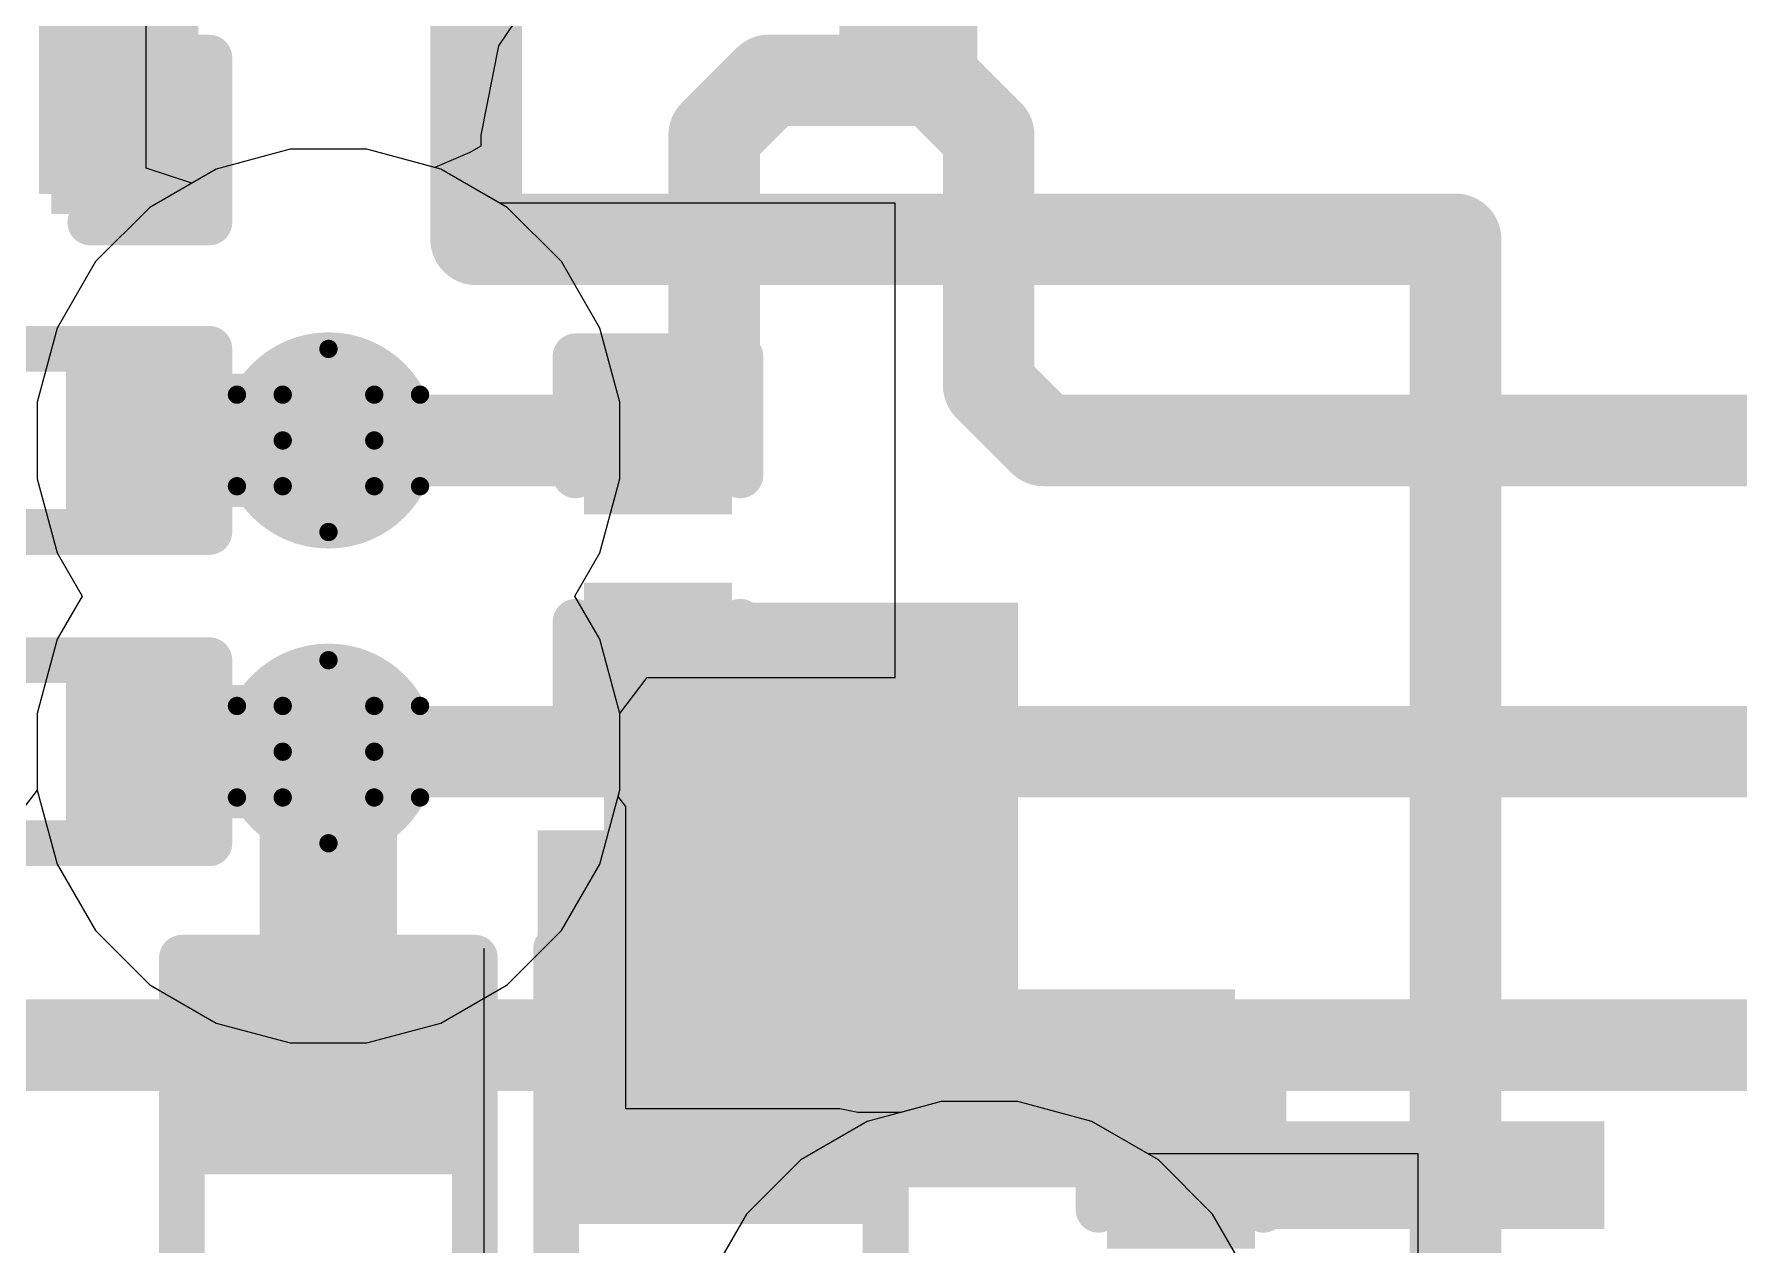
# Model space of a CAD drawing. Header units: inches. Extents: x -3 to 5437, y -3 to 5435.
# Drawn here: x 33.648 to 38.378, y 99.471 to 102.83 of the extents above; entities that cross this region are included whole.
import ezdxf

# ---------------------------------------------------------------- set-up
doc = ezdxf.new("R2010")
doc.units = ezdxf.units.IN
for name, color, linetype in [('Bottom Layer', 5, 'Continuous'), ('Drill Drawing', 1, 'Continuous'), ('GND', 16, 'Continuous'), ('PWR', 76, 'Continuous'), ('Top Layer', 1, 'Continuous'), ('Top Overlay', 2, 'Continuous'), ('Top Paste', 8, 'Continuous'), ('Top Solder', 216, 'Continuous'), ('Via Holes', 16, 'Continuous')]:
    doc.layers.add(name, color=color, linetype=linetype)

# ---------------------------------------------------------------- blocks, each defined once
blk = doc.blocks.new('CAP_0201_62')
at = {"layer": 'Top Layer'}
for points in [[(-0.4499991, 0.1499997), (-0.1499997, 0.1499997), (-0.1499997, -0.1499997), (-0.4499991, -0.1499997)], [(0.1499997, 0.1499997), (0.4499991, 0.1499997), (0.4499991, -0.1499997), (0.1499997, -0.1499997)]]:
    blk.add_hatch(color=1, dxfattribs=at).paths.add_polyline_path(points)
at = {"layer": 'Top Paste'}
for points in [[(-0.4499991, 0.1499997), (-0.1499997, 0.1499997), (-0.1499997, -0.1499997), (-0.4499991, -0.1499997)], [(0.1499997, 0.1499997), (0.4499991, 0.1499997), (0.4499991, -0.1499997), (0.1499997, -0.1499997)]]:
    blk.add_hatch(color=8, dxfattribs=at).paths.add_polyline_path(points)
at = {"layer": 'Top Solder'}
for points in [[(-0.50500026, 0.20500086), (-0.09499853999999999, 0.20500086), (-0.09499853999999999, -0.20500086), (-0.50500026, -0.20500086)], [(0.09499853999999999, 0.20500086), (0.50500026, 0.20500086), (0.50500026, -0.20500086), (0.09499853999999999, -0.20500086)]]:
    blk.add_hatch(color=216, dxfattribs=at).paths.add_polyline_path(points)
at = {"layer": 'Top Overlay'}
for points in [[(-0.5334, 0.2286, 0.127, 0.127, 0), (-0.5334, -0.2286, 0.127, 0.127, 0)], [(-0.5334, 0.2286, 0.127, 0.127, 0), (-0.2032, 0.2286, 0.127, 0.127, 0)], [(0.2032, 0.2286, 0.127, 0.127, 0), (0.5334, 0.2286, 0.127, 0.127, 0)], [(0.5334, 0.2286, 0.127, 0.127, 0), (0.5334, -0.2286, 0.127, 0.127, 0)], [(-0.5334, -0.2286, 0.127, 0.127, 0), (-0.2032, -0.2286, 0.127, 0.127, 0)], [(0.2032, -0.2286, 0.127, 0.127, 0), (0.5334, -0.2286, 0.127, 0.127, 0)]]:
    blk.add_lwpolyline(points, format="xyseb", dxfattribs=at)
for points in [[(-0.5651499999999999, 0.2286, 0.0635, 0.0635, 1), (-0.5016499999999999, 0.2286, 0.0635, 0.0635, 1)], [(-0.5651499999999999, 0.2286, 0.0635, 0.0635, 1), (-0.5016499999999999, 0.2286, 0.0635, 0.0635, 1)], [(-0.23495, 0.2286, 0.0635, 0.0635, 1), (-0.17145, 0.2286, 0.0635, 0.0635, 1)], [(0.17145, 0.2286, 0.0635, 0.0635, 1), (0.23495, 0.2286, 0.0635, 0.0635, 1)], [(0.5016499999999999, 0.2286, 0.0635, 0.0635, 1), (0.5651499999999999, 0.2286, 0.0635, 0.0635, 1)], [(0.5016499999999999, 0.2286, 0.0635, 0.0635, 1), (0.5651499999999999, 0.2286, 0.0635, 0.0635, 1)], [(-0.5651499999999999, -0.2286, 0.0635, 0.0635, 1), (-0.5016499999999999, -0.2286, 0.0635, 0.0635, 1)], [(-0.5651499999999999, -0.2286, 0.0635, 0.0635, 1), (-0.5016499999999999, -0.2286, 0.0635, 0.0635, 1)], [(-0.23495, -0.2286, 0.0635, 0.0635, 1), (-0.17145, -0.2286, 0.0635, 0.0635, 1)], [(0.17145, -0.2286, 0.0635, 0.0635, 1), (0.23495, -0.2286, 0.0635, 0.0635, 1)], [(0.5016499999999999, -0.2286, 0.0635, 0.0635, 1), (0.5651499999999999, -0.2286, 0.0635, 0.0635, 1)], [(0.5016499999999999, -0.2286, 0.0635, 0.0635, 1), (0.5651499999999999, -0.2286, 0.0635, 0.0635, 1)]]:
    blk.add_lwpolyline(points, format="xyseb", close=True, dxfattribs=at)
blk = doc.blocks.new('R___0201_77')
at = {"layer": 'Top Layer'}
for points in [[(-0.40999791, 0.18499963), (-0.13999845, 0.18499963), (-0.13999845, -0.18499963), (-0.40999791, -0.18499963)], [(0.14000099, 0.18499963), (0.41000045, 0.18499963), (0.41000045, -0.18499963), (0.14000099, -0.18499963)]]:
    blk.add_hatch(color=1, dxfattribs=at).paths.add_polyline_path(points)
at = {"layer": 'Top Paste'}
for points in [[(-0.40999791, 0.18499963), (-0.13999845, 0.18499963), (-0.13999845, -0.18499963), (-0.40999791, -0.18499963)], [(0.14000099, 0.18499963), (0.41000045, 0.18499963), (0.41000045, -0.18499963), (0.14000099, -0.18499963)]]:
    blk.add_hatch(color=8, dxfattribs=at).paths.add_polyline_path(points)
at = {"layer": 'Top Solder'}
for points in [[(-0.46499907, 0.24000079), (-0.08499729, 0.24000079), (-0.08499729, -0.24000079), (-0.46499907, -0.24000079)], [(0.08499983, 0.24000079), (0.46500161, 0.24000079), (0.46500161, -0.24000079), (0.08499983, -0.24000079)]]:
    blk.add_hatch(color=216, dxfattribs=at).paths.add_polyline_path(points)
at = {"layer": 'Top Overlay'}
for points in [[(-0.4826, 0.254, 0.127, 0.127, 0), (0.4826, 0.254, 0.127, 0.127, 0)], [(-0.4826, -0.254, 0.127, 0.127, 0), (-0.4826, 0.254, 0.127, 0.127, 0)], [(0.4826, -0.254, 0.127, 0.127, 0), (0.4826, 0.254, 0.127, 0.127, 0)], [(-0.4826, -0.254, 0.127, 0.127, 0), (0.4826, -0.254, 0.127, 0.127, 0)]]:
    blk.add_lwpolyline(points, format="xyseb", dxfattribs=at)
for points in [[(-0.51435, 0.254, 0.0635, 0.0635, 1), (-0.4508499999999999, 0.254, 0.0635, 0.0635, 1)], [(-0.51435, 0.254, 0.0635, 0.0635, 1), (-0.4508499999999999, 0.254, 0.0635, 0.0635, 1)], [(0.4508499999999999, 0.254, 0.0635, 0.0635, 1), (0.51435, 0.254, 0.0635, 0.0635, 1)], [(0.4508499999999999, 0.254, 0.0635, 0.0635, 1), (0.51435, 0.254, 0.0635, 0.0635, 1)], [(-0.51435, -0.254, 0.0635, 0.0635, 1), (-0.4508499999999999, -0.254, 0.0635, 0.0635, 1)], [(-0.51435, -0.254, 0.0635, 0.0635, 1), (-0.4508499999999999, -0.254, 0.0635, 0.0635, 1)], [(0.4508499999999999, -0.254, 0.0635, 0.0635, 1), (0.51435, -0.254, 0.0635, 0.0635, 1)], [(0.4508499999999999, -0.254, 0.0635, 0.0635, 1), (0.51435, -0.254, 0.0635, 0.0635, 1)]]:
    blk.add_lwpolyline(points, format="xyseb", close=True, dxfattribs=at)
blk = doc.blocks.new('R___0201_79')
at = {"layer": 'Top Layer'}
for points in [[(-0.40999791, 0.18499963), (-0.13999845, 0.18499963), (-0.13999845, -0.18499963), (-0.40999791, -0.18499963)], [(0.14000099, 0.18499963), (0.41000045, 0.18499963), (0.41000045, -0.18499963), (0.14000099, -0.18499963)]]:
    blk.add_hatch(color=1, dxfattribs=at).paths.add_polyline_path(points)
at = {"layer": 'Top Paste'}
for points in [[(-0.40999791, 0.18499963), (-0.13999845, 0.18499963), (-0.13999845, -0.18499963), (-0.40999791, -0.18499963)], [(0.14000099, 0.18499963), (0.41000045, 0.18499963), (0.41000045, -0.18499963), (0.14000099, -0.18499963)]]:
    blk.add_hatch(color=8, dxfattribs=at).paths.add_polyline_path(points)
at = {"layer": 'Top Solder'}
for points in [[(-0.46499907, 0.24000079), (-0.08499729, 0.24000079), (-0.08499729, -0.24000079), (-0.46499907, -0.24000079)], [(0.08499983, 0.24000079), (0.46500161, 0.24000079), (0.46500161, -0.24000079), (0.08499983, -0.24000079)]]:
    blk.add_hatch(color=216, dxfattribs=at).paths.add_polyline_path(points)
at = {"layer": 'Top Overlay'}
for points in [[(-0.4826, -0.254, 0.127, 0.127, 0), (-0.4826, 0.254, 0.127, 0.127, 0)], [(-0.4826, 0.254, 0.127, 0.127, 0), (0.4826, 0.254, 0.127, 0.127, 0)], [(0.4826, -0.254, 0.127, 0.127, 0), (0.4826, 0.254, 0.127, 0.127, 0)], [(-0.4826, -0.254, 0.127, 0.127, 0), (0.4826, -0.254, 0.127, 0.127, 0)]]:
    blk.add_lwpolyline(points, format="xyseb", dxfattribs=at)
for points in [[(-0.51435, 0.254, 0.0635, 0.0635, 1), (-0.4508499999999999, 0.254, 0.0635, 0.0635, 1)], [(-0.51435, 0.254, 0.0635, 0.0635, 1), (-0.4508499999999999, 0.254, 0.0635, 0.0635, 1)], [(0.4508499999999999, 0.254, 0.0635, 0.0635, 1), (0.51435, 0.254, 0.0635, 0.0635, 1)], [(0.4508499999999999, 0.254, 0.0635, 0.0635, 1), (0.51435, 0.254, 0.0635, 0.0635, 1)], [(-0.51435, -0.254, 0.0635, 0.0635, 1), (-0.4508499999999999, -0.254, 0.0635, 0.0635, 1)], [(-0.51435, -0.254, 0.0635, 0.0635, 1), (-0.4508499999999999, -0.254, 0.0635, 0.0635, 1)], [(0.4508499999999999, -0.254, 0.0635, 0.0635, 1), (0.51435, -0.254, 0.0635, 0.0635, 1)], [(0.4508499999999999, -0.254, 0.0635, 0.0635, 1), (0.51435, -0.254, 0.0635, 0.0635, 1)]]:
    blk.add_lwpolyline(points, format="xyseb", close=True, dxfattribs=at)
blk = doc.blocks.new('DFN1006_2L__89')
at = {"layer": 'Top Layer'}
for points in [[(-0.69999987, 0.33000061), (-0.15000097, 0.33000061), (-0.15000097, -0.33000061), (-0.69999987, -0.33000061)], [(0.15000097, 0.33000061), (0.69999987, 0.33000061), (0.69999987, -0.33000061), (0.15000097, -0.33000061)]]:
    blk.add_hatch(color=1, dxfattribs=at).paths.add_polyline_path(points)
at = {"layer": 'Top Overlay'}
blk.add_hatch(color=2, dxfattribs=at).paths.add_polyline_path([(-1.1410188, -0.5080507999999999), (-0.8108188, -0.5080507999999999), (-0.8108188, 0.5079491999999999), (-1.1410188, 0.5079491999999999)])
at = {"layer": 'Top Paste'}
for points in [[(-0.69999987, 0.33000061), (-0.15000097, 0.33000061), (-0.15000097, -0.33000061), (-0.69999987, -0.33000061)], [(0.15000097, 0.33000061), (0.69999987, 0.33000061), (0.69999987, -0.33000061), (0.15000097, -0.33000061)]]:
    blk.add_hatch(color=8, dxfattribs=at).paths.add_polyline_path(points)
at = {"layer": 'Top Solder'}
for points in [[(-0.8015998699999999, 0.43160061), (-0.04840096999999999, 0.43160061), (-0.04840096999999999, -0.43160061), (-0.8015998699999999, -0.43160061)], [(0.04840096999999999, 0.43160061), (0.8015998699999999, 0.43160061), (0.8015998699999999, -0.43160061), (0.04840096999999999, -0.43160061)]]:
    blk.add_hatch(color=216, dxfattribs=at).paths.add_polyline_path(points)
at = {"layer": 'Top Overlay'}
for points in [[(-0.8128, -0.4571999999999999, 0.127, 0.127, 0), (-0.8128, 0.4571999999999999, 0.127, 0.127, 0)], [(0.8128, 0.4571999999999999, 0.127, 0.127, 0), (-0.8128, 0.4571999999999999, 0.127, 0.127, 0)], [(0.8128, -0.4571999999999999, 0.127, 0.127, 0), (0.8128, 0.4571999999999999, 0.127, 0.127, 0)], [(0.8128, -0.4571999999999999, 0.127, 0.127, 0), (-0.8128, -0.4571999999999999, 0.127, 0.127, 0)]]:
    blk.add_lwpolyline(points, format="xyseb", dxfattribs=at)
for points in [[(-0.84455, 0.4571999999999999, 0.0635, 0.0635, 1), (-0.7810499999999999, 0.4571999999999999, 0.0635, 0.0635, 1)], [(-0.84455, 0.4571999999999999, 0.0635, 0.0635, 1), (-0.7810499999999999, 0.4571999999999999, 0.0635, 0.0635, 1)], [(0.7810499999999999, 0.4571999999999999, 0.0635, 0.0635, 1), (0.84455, 0.4571999999999999, 0.0635, 0.0635, 1)], [(0.7810499999999999, 0.4571999999999999, 0.0635, 0.0635, 1), (0.84455, 0.4571999999999999, 0.0635, 0.0635, 1)], [(-0.84455, -0.4571999999999999, 0.0635, 0.0635, 1), (-0.7810499999999999, -0.4571999999999999, 0.0635, 0.0635, 1)], [(-0.84455, -0.4571999999999999, 0.0635, 0.0635, 1), (-0.7810499999999999, -0.4571999999999999, 0.0635, 0.0635, 1)], [(0.7810499999999999, -0.4571999999999999, 0.0635, 0.0635, 1), (0.84455, -0.4571999999999999, 0.0635, 0.0635, 1)], [(0.7810499999999999, -0.4571999999999999, 0.0635, 0.0635, 1), (0.84455, -0.4571999999999999, 0.0635, 0.0635, 1)]]:
    blk.add_lwpolyline(points, format="xyseb", close=True, dxfattribs=at)
blk = doc.blocks.new('R___0402_168')
at = {"layer": 'Top Layer'}
for points in [[(-0.6985, -0.3175), (-0.6985, 0.3175), (-0.2412999999999999, 0.3175), (-0.2413, -0.3175)], [(0.2412999999999999, -0.3175), (0.2413, 0.3175), (0.6985, 0.3175), (0.6985, -0.3175)]]:
    blk.add_hatch(color=1, dxfattribs=at).paths.add_polyline_path(points)
at = {"layer": 'Top Paste'}
for points in [[(-0.6985, -0.3175), (-0.6985, 0.3175), (-0.2412999999999999, 0.3175), (-0.2413, -0.3175)], [(0.2412999999999999, -0.3175), (0.2413, 0.3175), (0.6985, 0.3175), (0.6985, -0.3175)]]:
    blk.add_hatch(color=8, dxfattribs=at).paths.add_polyline_path(points)
at = {"layer": 'Top Solder'}
for points in [[(-0.75350116, -0.37250116), (-0.75350116, 0.37250116), (-0.1862988399999999, 0.37250116), (-0.18629884, -0.37250116)], [(0.1862988399999999, -0.37250116), (0.18629884, 0.37250116), (0.75350116, 0.37250116), (0.75350116, -0.37250116)]]:
    blk.add_hatch(color=216, dxfattribs=at).paths.add_polyline_path(points)
at = {"layer": 'Top Overlay'}
for points in [[(-0.7874, 0.4064, 0.127, 0.127, 0), (-0.7874, -0.4064, 0.127, 0.127, 0)], [(-0.7874, 0.4064, 0.127, 0.127, 0), (0.7874, 0.4064, 0.127, 0.127, 0)], [(0.7874, 0.4064, 0.127, 0.127, 0), (0.7874, -0.4064, 0.127, 0.127, 0)], [(-0.7874, -0.4064, 0.127, 0.127, 0), (0.7874, -0.4064, 0.127, 0.127, 0)], [(-0.8128, -0.4318, 0.0032258, 0.0032258, 0), (0.8128, -0.4318, 0.0032258, 0.0032258, 0)]]:
    blk.add_lwpolyline(points, format="xyseb", dxfattribs=at)
for points in [[(-0.8191499999999999, 0.4064, 0.0635, 0.0635, 1), (-0.7556499999999999, 0.4064, 0.0635, 0.0635, 1)], [(-0.8191499999999999, 0.4064, 0.0635, 0.0635, 1), (-0.7556499999999999, 0.4064, 0.0635, 0.0635, 1)], [(0.7556499999999999, 0.4064, 0.0635, 0.0635, 1), (0.8191499999999999, 0.4064, 0.0635, 0.0635, 1)], [(0.7556499999999999, 0.4064, 0.0635, 0.0635, 1), (0.8191499999999999, 0.4064, 0.0635, 0.0635, 1)], [(-0.8191499999999999, -0.4064, 0.0635, 0.0635, 1), (-0.7556499999999999, -0.4064, 0.0635, 0.0635, 1)], [(-0.8191499999999999, -0.4064, 0.0635, 0.0635, 1), (-0.7556499999999999, -0.4064, 0.0635, 0.0635, 1)], [(0.7556499999999999, -0.4064, 0.0635, 0.0635, 1), (0.8191499999999999, -0.4064, 0.0635, 0.0635, 1)], [(0.7556499999999999, -0.4064, 0.0635, 0.0635, 1), (0.8191499999999999, -0.4064, 0.0635, 0.0635, 1)], [(-0.81360518, -0.4318, 0.0016129, 0.0016129, 1), (-0.8119948199999999, -0.4318, 0.0016129, 0.0016129, 1)], [(0.8119948199999999, -0.4318, 0.0016129, 0.0016129, 1), (0.81360518, -0.4318, 0.0016129, 0.0016129, 1)]]:
    blk.add_lwpolyline(points, format="xyseb", close=True, dxfattribs=at)
blk = doc.blocks.new('CAP_0201_210')
at = {"layer": 'Top Layer'}
for points in [[(-0.4499991, 0.1499997), (-0.1499997, 0.1499997), (-0.1499997, -0.1499997), (-0.4499991, -0.1499997)], [(0.1499997, 0.1499997), (0.4499991, 0.1499997), (0.4499991, -0.1499997), (0.1499997, -0.1499997)]]:
    blk.add_hatch(color=1, dxfattribs=at).paths.add_polyline_path(points)
at = {"layer": 'Top Paste'}
for points in [[(-0.4499991, 0.1499997), (-0.1499997, 0.1499997), (-0.1499997, -0.1499997), (-0.4499991, -0.1499997)], [(0.1499997, 0.1499997), (0.4499991, 0.1499997), (0.4499991, -0.1499997), (0.1499997, -0.1499997)]]:
    blk.add_hatch(color=8, dxfattribs=at).paths.add_polyline_path(points)
at = {"layer": 'Top Solder'}
for points in [[(-0.50500026, 0.20500086), (-0.09499853999999999, 0.20500086), (-0.09499853999999999, -0.20500086), (-0.50500026, -0.20500086)], [(0.09499853999999999, 0.20500086), (0.50500026, 0.20500086), (0.50500026, -0.20500086), (0.09499853999999999, -0.20500086)]]:
    blk.add_hatch(color=216, dxfattribs=at).paths.add_polyline_path(points)
at = {"layer": 'Top Overlay'}
for points in [[(-0.5334, -0.2286, 0.127, 0.127, 0), (-0.5334, 0.2286, 0.127, 0.127, 0)], [(-0.5334, 0.2286, 0.127, 0.127, 0), (-0.2032, 0.2286, 0.127, 0.127, 0)], [(0.2032, 0.2286, 0.127, 0.127, 0), (0.5334, 0.2286, 0.127, 0.127, 0)], [(0.5334, -0.2286, 0.127, 0.127, 0), (0.5334, 0.2286, 0.127, 0.127, 0)], [(-0.5334, -0.2286, 0.127, 0.127, 0), (-0.2032, -0.2286, 0.127, 0.127, 0)], [(0.2032, -0.2286, 0.127, 0.127, 0), (0.5334, -0.2286, 0.127, 0.127, 0)]]:
    blk.add_lwpolyline(points, format="xyseb", dxfattribs=at)
for points in [[(-0.5651499999999999, 0.2286, 0.0635, 0.0635, 1), (-0.5016499999999999, 0.2286, 0.0635, 0.0635, 1)], [(-0.5651499999999999, 0.2286, 0.0635, 0.0635, 1), (-0.5016499999999999, 0.2286, 0.0635, 0.0635, 1)], [(-0.23495, 0.2286, 0.0635, 0.0635, 1), (-0.17145, 0.2286, 0.0635, 0.0635, 1)], [(0.17145, 0.2286, 0.0635, 0.0635, 1), (0.23495, 0.2286, 0.0635, 0.0635, 1)], [(0.5016499999999999, 0.2286, 0.0635, 0.0635, 1), (0.5651499999999999, 0.2286, 0.0635, 0.0635, 1)], [(0.5016499999999999, 0.2286, 0.0635, 0.0635, 1), (0.5651499999999999, 0.2286, 0.0635, 0.0635, 1)], [(-0.5651499999999999, -0.2286, 0.0635, 0.0635, 1), (-0.5016499999999999, -0.2286, 0.0635, 0.0635, 1)], [(-0.5651499999999999, -0.2286, 0.0635, 0.0635, 1), (-0.5016499999999999, -0.2286, 0.0635, 0.0635, 1)], [(-0.23495, -0.2286, 0.0635, 0.0635, 1), (-0.17145, -0.2286, 0.0635, 0.0635, 1)], [(0.17145, -0.2286, 0.0635, 0.0635, 1), (0.23495, -0.2286, 0.0635, 0.0635, 1)], [(0.5016499999999999, -0.2286, 0.0635, 0.0635, 1), (0.5651499999999999, -0.2286, 0.0635, 0.0635, 1)], [(0.5016499999999999, -0.2286, 0.0635, 0.0635, 1), (0.5651499999999999, -0.2286, 0.0635, 0.0635, 1)]]:
    blk.add_lwpolyline(points, format="xyseb", close=True, dxfattribs=at)
blk = doc.blocks.new('CAP_0201_211')
at = {"layer": 'Top Layer'}
for points in [[(-0.4499991, 0.1499997), (-0.1499997, 0.1499997), (-0.1499997, -0.1499997), (-0.4499991, -0.1499997)], [(0.1499997, 0.1499997), (0.4499991, 0.1499997), (0.4499991, -0.1499997), (0.1499997, -0.1499997)]]:
    blk.add_hatch(color=1, dxfattribs=at).paths.add_polyline_path(points)
at = {"layer": 'Top Paste'}
for points in [[(-0.4499991, 0.1499997), (-0.1499997, 0.1499997), (-0.1499997, -0.1499997), (-0.4499991, -0.1499997)], [(0.1499997, 0.1499997), (0.4499991, 0.1499997), (0.4499991, -0.1499997), (0.1499997, -0.1499997)]]:
    blk.add_hatch(color=8, dxfattribs=at).paths.add_polyline_path(points)
at = {"layer": 'Top Solder'}
for points in [[(-0.50500026, 0.20500086), (-0.09499853999999999, 0.20500086), (-0.09499853999999999, -0.20500086), (-0.50500026, -0.20500086)], [(0.09499853999999999, 0.20500086), (0.50500026, 0.20500086), (0.50500026, -0.20500086), (0.09499853999999999, -0.20500086)]]:
    blk.add_hatch(color=216, dxfattribs=at).paths.add_polyline_path(points)
at = {"layer": 'Top Overlay'}
for points in [[(-0.5334, 0.2286, 0.127, 0.127, 0), (-0.5334, -0.2286, 0.127, 0.127, 0)], [(-0.5334, 0.2286, 0.127, 0.127, 0), (-0.2032, 0.2286, 0.127, 0.127, 0)], [(0.2032, 0.2286, 0.127, 0.127, 0), (0.5334, 0.2286, 0.127, 0.127, 0)], [(0.5334, 0.2286, 0.127, 0.127, 0), (0.5334, -0.2286, 0.127, 0.127, 0)], [(-0.5334, -0.2286, 0.127, 0.127, 0), (-0.2032, -0.2286, 0.127, 0.127, 0)], [(0.2032, -0.2286, 0.127, 0.127, 0), (0.5334, -0.2286, 0.127, 0.127, 0)]]:
    blk.add_lwpolyline(points, format="xyseb", dxfattribs=at)
for points in [[(-0.5651499999999999, 0.2286, 0.0635, 0.0635, 1), (-0.5016499999999999, 0.2286, 0.0635, 0.0635, 1)], [(-0.5651499999999999, 0.2286, 0.0635, 0.0635, 1), (-0.5016499999999999, 0.2286, 0.0635, 0.0635, 1)], [(-0.23495, 0.2286, 0.0635, 0.0635, 1), (-0.17145, 0.2286, 0.0635, 0.0635, 1)], [(0.17145, 0.2286, 0.0635, 0.0635, 1), (0.23495, 0.2286, 0.0635, 0.0635, 1)], [(0.5016499999999999, 0.2286, 0.0635, 0.0635, 1), (0.5651499999999999, 0.2286, 0.0635, 0.0635, 1)], [(0.5016499999999999, 0.2286, 0.0635, 0.0635, 1), (0.5651499999999999, 0.2286, 0.0635, 0.0635, 1)], [(-0.5651499999999999, -0.2286, 0.0635, 0.0635, 1), (-0.5016499999999999, -0.2286, 0.0635, 0.0635, 1)], [(-0.5651499999999999, -0.2286, 0.0635, 0.0635, 1), (-0.5016499999999999, -0.2286, 0.0635, 0.0635, 1)], [(-0.23495, -0.2286, 0.0635, 0.0635, 1), (-0.17145, -0.2286, 0.0635, 0.0635, 1)], [(0.17145, -0.2286, 0.0635, 0.0635, 1), (0.23495, -0.2286, 0.0635, 0.0635, 1)], [(0.5016499999999999, -0.2286, 0.0635, 0.0635, 1), (0.5651499999999999, -0.2286, 0.0635, 0.0635, 1)], [(0.5016499999999999, -0.2286, 0.0635, 0.0635, 1), (0.5651499999999999, -0.2286, 0.0635, 0.0635, 1)]]:
    blk.add_lwpolyline(points, format="xyseb", close=True, dxfattribs=at)

msp = doc.modelspace()

# ---------------------------------------------------------------- hatches: boundary and pattern name
at = {"layer": 'Bottom Layer'}
h = msp.add_hatch(color=5, dxfattribs=at)
edge = h.paths.add_edge_path()
edge.add_arc((34.46465294, 101.70247376), 0.2999994, 0, 360)
h = msp.add_hatch(color=5, dxfattribs=at)
edge = h.paths.add_edge_path()
edge.add_arc((34.46465294, 100.83887376), 0.2999994, 0, 360)
at = {"layer": 'GND'}
h = msp.add_hatch(color=16, dxfattribs=at)
edge = h.paths.add_edge_path()
edge.add_arc((34.46465294, 101.70247376), 0.2999994, 0, 360)
h = msp.add_hatch(color=16, dxfattribs=at)
edge = h.paths.add_edge_path()
edge.add_arc((34.46465294, 100.83887376), 0.2999994, 0, 360)
at = {"layer": 'PWR'}
h = msp.add_hatch(color=76, dxfattribs=at)
edge = h.paths.add_edge_path()
edge.add_arc((34.46465294, 101.70247376), 0.2999994, 0, 360)
h = msp.add_hatch(color=76, dxfattribs=at)
edge = h.paths.add_edge_path()
edge.add_arc((34.46465294, 100.83887376), 0.2999994, 0, 360)
at = {"layer": 'Top Layer'}
for points in [[(35.88203644, 102.68587286), (36.26543419999999, 102.68587286), (36.26543419999999, 105.63859746), (35.88203644, 105.63859746)], [(33.66142366, 102.38587346), (34.10366814, 102.38587346), (34.10366814, 103.02552166), (33.66142366, 103.02552166)], [(33.79142086, 101.51747286), (34.51763734, 101.51747286), (34.51763734, 101.88747466), (33.79142086, 101.88747466)], [(35.22883734, 100.0244126), (36.37757266, 100.0244126), (36.37757266, 101.25247212), (35.22883734, 101.25247212)], [(33.79142086, 100.65387286), (34.51763734, 100.65387286), (34.51763734, 101.02387466), (33.79142086, 101.02387466)], [(35.22354906, 99.62997346), (36.9799997, 99.62997346), (36.9799997, 100.1799749), (35.22354906, 100.1799749)], [(36.6800003, 99.51479969999998), (38.00496082, 99.51479969999998), (38.00496082, 99.81293473999999), (36.6800003, 99.81293473999999)]]:
    msp.add_hatch(color=1, dxfattribs=at).paths.add_polyline_path(points)
h = msp.add_hatch(color=1, dxfattribs=at)
edge = h.paths.add_edge_path()
edge.add_arc((34.46465294, 101.70247376), 0.2999994, 0, 360)
h = msp.add_hatch(color=1, dxfattribs=at)
edge = h.paths.add_edge_path()
edge.add_arc((34.46465294, 100.83887376), 0.2999994, 0, 360)
at = {"layer": 'Via Holes'}
h = msp.add_hatch(color=7, dxfattribs=at)
edge = h.paths.add_edge_path()
edge.add_arc((34.46465294, 101.70247376), 0.1499997, 0, 360)
h = msp.add_hatch(color=7, dxfattribs=at)
edge = h.paths.add_edge_path()
edge.add_arc((34.46465294, 100.83887376), 0.1499997, 0, 360)

# ---------------------------------------------------------------- linework, layer by layer
at = {"layer": 'Bottom Layer'}
for p, q in [((35.0316419, 102.93944868), (34.93644269999999, 102.79697246)), ((34.93644269999999, 102.79697246), (34.88715908, 102.54920816)), ((34.35827774, 102.51047316), (34.15277649999999, 102.4554085)), ((34.57102814, 102.51047316), (34.35827774, 102.51047316)), ((34.76015654, 102.45979508), (34.57102814, 102.51047316)), ((34.88715908, 102.51853766), (34.85709817999999, 102.50118184)), ((34.88715908, 102.54920816), (34.88715908, 102.51853766)), ((34.85709817999999, 102.50118184), (34.76015654, 102.45979508)), ((34.15277649999999, 102.4554085), (33.96852997999999, 102.3490333)), ((33.96852997999999, 102.3490333), (33.8180934, 102.19859672)), ((33.8180934, 102.19859672), (33.7117182, 102.0143502)), ((33.7117182, 102.0143502), (33.65665354, 101.80884896)), ((33.65665354, 101.80884896), (33.65665354, 101.59609856)), ((33.65665354, 101.59609856), (33.7117182, 101.39059732)), ((33.7117182, 101.39059732), (33.78095606, 101.27067376)), ((33.78095606, 101.27067376), (33.7117182, 101.1507502)), ((33.7117182, 101.1507502), (33.65665354, 100.94524896)), ((33.65665354, 100.94524896), (33.65665354, 100.7325011)), ((33.65665354, 100.7325011), (33.6101182, 100.67185352))]:
    msp.add_line(p, q, dxfattribs=at)
for points in [[(35.5346, 102.54920816, 0.254, 0.254, 0), (35.687, 102.70160816, 0.254, 0.254, 0)], [(35.687, 102.70160816, 0.254, 0.254, 0), (36.1442, 102.70160816, 0.254, 0.254, 0)], [(36.1442, 102.70160816, 0.254, 0.254, 0), (36.2966, 102.54920816, 0.254, 0.254, 0)], [(35.5346, 101.85487376, 0.254, 0.254, 0), (35.5346, 102.54920816, 0.254, 0.254, 0)], [(36.2966, 101.85487376, 0.254, 0.254, 0), (36.2966, 102.54920816, 0.254, 0.254, 0)], [(35.3822, 101.70247376, 0.254, 0.254, 0), (35.5346, 101.85487376, 0.254, 0.254, 0)], [(36.2966, 101.85487376, 0.254, 0.254, 0), (36.449, 101.70247376, 0.254, 0.254, 0)], [(34.46465294, 101.70247376, 0.254, 0.254, 0), (35.2551873, 101.70247376, 0.254, 0.254, 0)], [(35.2551873, 101.70247376, 0.254, 0.254, 0), (35.3822, 101.70247376, 0.254, 0.254, 0)], [(36.449, 101.70247376, 0.254, 0.254, 0), (36.60122474, 101.70247376, 0.254, 0.254, 0)], [(36.60122474, 101.70247376, 0.254, 0.254, 0), (40.15283308, 101.70247376, 0.254, 0.254, 0)], [(34.46465294, 100.83887376, 0.254, 0.254, 0), (39.64966416, 100.83887376, 0.254, 0.254, 0)], [(32.89245136, 100.0244126, 0.254, 0.254, 0), (39.11295199999999, 100.0244126, 0.254, 0.254, 0)]]:
    msp.add_lwpolyline(points, format="xyseb", dxfattribs=at)
for points in [[(35.6235, 102.70160816, 0.127, 0.127, 1), (35.7505, 102.70160816, 0.127, 0.127, 1)], [(35.6235, 102.70160816, 0.127, 0.127, 1), (35.7505, 102.70160816, 0.127, 0.127, 1)], [(36.0807, 102.70160816, 0.127, 0.127, 1), (36.2077, 102.70160816, 0.127, 0.127, 1)], [(36.0807, 102.70160816, 0.127, 0.127, 1), (36.2077, 102.70160816, 0.127, 0.127, 1)], [(35.4711, 102.54920816, 0.127, 0.127, 1), (35.5981, 102.54920816, 0.127, 0.127, 1)], [(35.4711, 102.54920816, 0.127, 0.127, 1), (35.5981, 102.54920816, 0.127, 0.127, 1)], [(36.2331, 102.54920816, 0.127, 0.127, 1), (36.3601, 102.54920816, 0.127, 0.127, 1)], [(36.2331, 102.54920816, 0.127, 0.127, 1), (36.3601, 102.54920816, 0.127, 0.127, 1)], [(35.4711, 101.85487376, 0.127, 0.127, 1), (35.5981, 101.85487376, 0.127, 0.127, 1)], [(35.4711, 101.85487376, 0.127, 0.127, 1), (35.5981, 101.85487376, 0.127, 0.127, 1)], [(36.2331, 101.85487376, 0.127, 0.127, 1), (36.3601, 101.85487376, 0.127, 0.127, 1)], [(36.2331, 101.85487376, 0.127, 0.127, 1), (36.3601, 101.85487376, 0.127, 0.127, 1)], [(34.40115294, 101.70247376, 0.127, 0.127, 1), (34.52815294, 101.70247376, 0.127, 0.127, 1)], [(35.1916873, 101.70247376, 0.127, 0.127, 1), (35.3186873, 101.70247376, 0.127, 0.127, 1)], [(35.1916873, 101.70247376, 0.127, 0.127, 1), (35.3186873, 101.70247376, 0.127, 0.127, 1)], [(35.3187, 101.70247376, 0.127, 0.127, 1), (35.4457, 101.70247376, 0.127, 0.127, 1)], [(35.3187, 101.70247376, 0.127, 0.127, 1), (35.4457, 101.70247376, 0.127, 0.127, 1)], [(36.3855, 101.70247376, 0.127, 0.127, 1), (36.5125, 101.70247376, 0.127, 0.127, 1)], [(36.3855, 101.70247376, 0.127, 0.127, 1), (36.5125, 101.70247376, 0.127, 0.127, 1)], [(36.53772474, 101.70247376, 0.127, 0.127, 1), (36.66472474, 101.70247376, 0.127, 0.127, 1)], [(36.53772474, 101.70247376, 0.127, 0.127, 1), (36.66472474, 101.70247376, 0.127, 0.127, 1)], [(34.40115294, 100.83887376, 0.127, 0.127, 1), (34.52815294, 100.83887376, 0.127, 0.127, 1)]]:
    msp.add_lwpolyline(points, format="xyseb", close=True, dxfattribs=at)
at = {"layer": 'Drill Drawing'}
for points in [[(34.33765294, 101.82947376, 0.0508, 0.0508, 0), (34.46465294, 101.95647376, 0.0508, 0.0508, 0)], [(34.46465294, 101.95647376, 0.0508, 0.0508, 0), (34.59165294, 101.82947376, 0.0508, 0.0508, 0)], [(34.21065294, 101.82947376, 0.0508, 0.0508, 0), (34.33765294, 101.70247376, 0.0508, 0.0508, 0)], [(34.21065294, 101.82947376, 0.0508, 0.0508, 0), (34.33765294, 101.82947376, 0.0508, 0.0508, 0)], [(34.59165294, 101.82947376, 0.0508, 0.0508, 0), (34.71865294, 101.82947376, 0.0508, 0.0508, 0)], [(34.59165294, 101.70247376, 0.0508, 0.0508, 0), (34.71865294, 101.82947376, 0.0508, 0.0508, 0)], [(34.21065294, 101.57547376, 0.0508, 0.0508, 0), (34.33765294, 101.70247376, 0.0508, 0.0508, 0)], [(34.59165294, 101.70247376, 0.0508, 0.0508, 0), (34.71865294, 101.57547376, 0.0508, 0.0508, 0)], [(34.21065294, 101.57547376, 0.0508, 0.0508, 0), (34.33765294, 101.57547376, 0.0508, 0.0508, 0)], [(34.33765294, 101.57547376, 0.0508, 0.0508, 0), (34.46465294, 101.44847376, 0.0508, 0.0508, 0)], [(34.46465294, 101.44847376, 0.0508, 0.0508, 0), (34.59165294, 101.57547376, 0.0508, 0.0508, 0)], [(34.59165294, 101.57547376, 0.0508, 0.0508, 0), (34.71865294, 101.57547376, 0.0508, 0.0508, 0)], [(34.33765294, 100.96587376, 0.0508, 0.0508, 0), (34.46465294, 101.09287376, 0.0508, 0.0508, 0)], [(34.46465294, 101.09287376, 0.0508, 0.0508, 0), (34.59165294, 100.96587376, 0.0508, 0.0508, 0)], [(34.21065294, 100.96587376, 0.0508, 0.0508, 0), (34.33765294, 100.83887376, 0.0508, 0.0508, 0)], [(34.21065294, 100.96587376, 0.0508, 0.0508, 0), (34.33765294, 100.96587376, 0.0508, 0.0508, 0)], [(34.59165294, 100.96587376, 0.0508, 0.0508, 0), (34.71865294, 100.96587376, 0.0508, 0.0508, 0)], [(34.59165294, 100.83887376, 0.0508, 0.0508, 0), (34.71865294, 100.96587376, 0.0508, 0.0508, 0)], [(34.21065294, 100.71187376, 0.0508, 0.0508, 0), (34.33765294, 100.83887376, 0.0508, 0.0508, 0)], [(34.59165294, 100.83887376, 0.0508, 0.0508, 0), (34.71865294, 100.71187376, 0.0508, 0.0508, 0)], [(34.21065294, 100.71187376, 0.0508, 0.0508, 0), (34.33765294, 100.71187376, 0.0508, 0.0508, 0)], [(34.33765294, 100.71187376, 0.0508, 0.0508, 0), (34.46465294, 100.58487376, 0.0508, 0.0508, 0)], [(34.46465294, 100.58487376, 0.0508, 0.0508, 0), (34.59165294, 100.71187376, 0.0508, 0.0508, 0)], [(34.59165294, 100.71187376, 0.0508, 0.0508, 0), (34.71865294, 100.71187376, 0.0508, 0.0508, 0)]]:
    msp.add_lwpolyline(points, format="xyseb", dxfattribs=at)
for points in [[(34.45195294, 101.95647376, 0.0254, 0.0254, 1), (34.47735294, 101.95647376, 0.0254, 0.0254, 1)], [(34.45195294, 101.95647376, 0.0254, 0.0254, 1), (34.47735294, 101.95647376, 0.0254, 0.0254, 1)], [(34.19795294, 101.82947376, 0.0254, 0.0254, 1), (34.22335294, 101.82947376, 0.0254, 0.0254, 1)], [(34.19795294, 101.82947376, 0.0254, 0.0254, 1), (34.22335294, 101.82947376, 0.0254, 0.0254, 1)], [(34.32495294, 101.82947376, 0.0254, 0.0254, 1), (34.35035294, 101.82947376, 0.0254, 0.0254, 1)], [(34.32495294, 101.82947376, 0.0254, 0.0254, 1), (34.35035294, 101.82947376, 0.0254, 0.0254, 1)], [(34.57895294, 101.82947376, 0.0254, 0.0254, 1), (34.60435294, 101.82947376, 0.0254, 0.0254, 1)], [(34.57895294, 101.82947376, 0.0254, 0.0254, 1), (34.60435294, 101.82947376, 0.0254, 0.0254, 1)], [(34.70595294, 101.82947376, 0.0254, 0.0254, 1), (34.73135294, 101.82947376, 0.0254, 0.0254, 1)], [(34.70595294, 101.82947376, 0.0254, 0.0254, 1), (34.73135294, 101.82947376, 0.0254, 0.0254, 1)], [(34.32495294, 101.70247376, 0.0254, 0.0254, 1), (34.35035294, 101.70247376, 0.0254, 0.0254, 1)], [(34.32495294, 101.70247376, 0.0254, 0.0254, 1), (34.35035294, 101.70247376, 0.0254, 0.0254, 1)], [(34.57895294, 101.70247376, 0.0254, 0.0254, 1), (34.60435294, 101.70247376, 0.0254, 0.0254, 1)], [(34.57895294, 101.70247376, 0.0254, 0.0254, 1), (34.60435294, 101.70247376, 0.0254, 0.0254, 1)], [(34.19795294, 101.57547376, 0.0254, 0.0254, 1), (34.22335294, 101.57547376, 0.0254, 0.0254, 1)], [(34.19795294, 101.57547376, 0.0254, 0.0254, 1), (34.22335294, 101.57547376, 0.0254, 0.0254, 1)], [(34.32495294, 101.57547376, 0.0254, 0.0254, 1), (34.35035294, 101.57547376, 0.0254, 0.0254, 1)], [(34.32495294, 101.57547376, 0.0254, 0.0254, 1), (34.35035294, 101.57547376, 0.0254, 0.0254, 1)], [(34.57895294, 101.57547376, 0.0254, 0.0254, 1), (34.60435294, 101.57547376, 0.0254, 0.0254, 1)], [(34.57895294, 101.57547376, 0.0254, 0.0254, 1), (34.60435294, 101.57547376, 0.0254, 0.0254, 1)], [(34.70595294, 101.57547376, 0.0254, 0.0254, 1), (34.73135294, 101.57547376, 0.0254, 0.0254, 1)], [(34.70595294, 101.57547376, 0.0254, 0.0254, 1), (34.73135294, 101.57547376, 0.0254, 0.0254, 1)], [(34.45195294, 101.44847376, 0.0254, 0.0254, 1), (34.47735294, 101.44847376, 0.0254, 0.0254, 1)], [(34.45195294, 101.44847376, 0.0254, 0.0254, 1), (34.47735294, 101.44847376, 0.0254, 0.0254, 1)], [(34.45195294, 101.09287376, 0.0254, 0.0254, 1), (34.47735294, 101.09287376, 0.0254, 0.0254, 1)], [(34.45195294, 101.09287376, 0.0254, 0.0254, 1), (34.47735294, 101.09287376, 0.0254, 0.0254, 1)], [(34.19795294, 100.96587376, 0.0254, 0.0254, 1), (34.22335294, 100.96587376, 0.0254, 0.0254, 1)], [(34.19795294, 100.96587376, 0.0254, 0.0254, 1), (34.22335294, 100.96587376, 0.0254, 0.0254, 1)], [(34.32495294, 100.96587376, 0.0254, 0.0254, 1), (34.35035294, 100.96587376, 0.0254, 0.0254, 1)], [(34.32495294, 100.96587376, 0.0254, 0.0254, 1), (34.35035294, 100.96587376, 0.0254, 0.0254, 1)], [(34.57895294, 100.96587376, 0.0254, 0.0254, 1), (34.60435294, 100.96587376, 0.0254, 0.0254, 1)], [(34.57895294, 100.96587376, 0.0254, 0.0254, 1), (34.60435294, 100.96587376, 0.0254, 0.0254, 1)], [(34.70595294, 100.96587376, 0.0254, 0.0254, 1), (34.73135294, 100.96587376, 0.0254, 0.0254, 1)], [(34.70595294, 100.96587376, 0.0254, 0.0254, 1), (34.73135294, 100.96587376, 0.0254, 0.0254, 1)], [(34.32495294, 100.83887376, 0.0254, 0.0254, 1), (34.35035294, 100.83887376, 0.0254, 0.0254, 1)], [(34.32495294, 100.83887376, 0.0254, 0.0254, 1), (34.35035294, 100.83887376, 0.0254, 0.0254, 1)], [(34.57895294, 100.83887376, 0.0254, 0.0254, 1), (34.60435294, 100.83887376, 0.0254, 0.0254, 1)], [(34.57895294, 100.83887376, 0.0254, 0.0254, 1), (34.60435294, 100.83887376, 0.0254, 0.0254, 1)], [(34.19795294, 100.71187376, 0.0254, 0.0254, 1), (34.22335294, 100.71187376, 0.0254, 0.0254, 1)], [(34.19795294, 100.71187376, 0.0254, 0.0254, 1), (34.22335294, 100.71187376, 0.0254, 0.0254, 1)], [(34.32495294, 100.71187376, 0.0254, 0.0254, 1), (34.35035294, 100.71187376, 0.0254, 0.0254, 1)], [(34.32495294, 100.71187376, 0.0254, 0.0254, 1), (34.35035294, 100.71187376, 0.0254, 0.0254, 1)], [(34.57895294, 100.71187376, 0.0254, 0.0254, 1), (34.60435294, 100.71187376, 0.0254, 0.0254, 1)], [(34.57895294, 100.71187376, 0.0254, 0.0254, 1), (34.60435294, 100.71187376, 0.0254, 0.0254, 1)], [(34.70595294, 100.71187376, 0.0254, 0.0254, 1), (34.73135294, 100.71187376, 0.0254, 0.0254, 1)], [(34.70595294, 100.71187376, 0.0254, 0.0254, 1), (34.73135294, 100.71187376, 0.0254, 0.0254, 1)], [(34.45195294, 100.58487376, 0.0254, 0.0254, 1), (34.47735294, 100.58487376, 0.0254, 0.0254, 1)], [(34.45195294, 100.58487376, 0.0254, 0.0254, 1), (34.47735294, 100.58487376, 0.0254, 0.0254, 1)]]:
    msp.add_lwpolyline(points, format="xyseb", close=True, dxfattribs=at)
at = {"layer": 'GND'}
for p, q in [((34.35827774, 102.51047316), (34.15277649999999, 102.4554085)), ((34.57102814, 102.51047316), (34.35827774, 102.51047316)), ((34.77652938, 102.4554085), (34.57102814, 102.51047316)), ((34.15277649999999, 102.4554085), (33.96852997999999, 102.3490333)), ((34.96077589999999, 102.3490333), (34.77652938, 102.4554085)), ((33.96852997999999, 102.3490333), (33.8180934, 102.19859672)), ((35.11121248, 102.19859672), (34.96077589999999, 102.3490333)), ((33.8180934, 102.19859672), (33.7117182, 102.0143502)), ((35.21758767999999, 102.0143502), (35.11121248, 102.19859672)), ((33.7117182, 102.0143502), (33.65665354, 101.80884896)), ((35.27265234, 101.80884896), (35.21758767999999, 102.0143502)), ((33.65665354, 101.80884896), (33.65665354, 101.59609856)), ((35.27265234, 101.59609856), (35.27265234, 101.80884896)), ((33.65665354, 101.59609856), (33.7117182, 101.39059732)), ((35.21758767999999, 101.39059732), (35.27265234, 101.59609856)), ((33.7117182, 101.39059732), (33.78095606, 101.27067376)), ((35.14834982, 101.27067376), (35.21758767999999, 101.39059732)), ((33.78095606, 101.27067376), (33.7117182, 101.1507502)), ((35.21758767999999, 101.1507502), (35.14834982, 101.27067376)), ((33.7117182, 101.1507502), (33.65665354, 100.94524896)), ((35.27265234, 100.94524896), (35.21758767999999, 101.1507502)), ((33.65665354, 100.94524896), (33.65665354, 100.73249856)), ((35.27265234, 100.73249856), (35.27265234, 100.94524896)), ((33.65665354, 100.73249856), (33.7117182, 100.52699732)), ((35.21758767999999, 100.52699732), (35.27265234, 100.73249856)), ((33.7117182, 100.52699732), (33.8180934, 100.3427508)), ((35.11121248, 100.3427508), (35.21758767999999, 100.52699732)), ((33.8180934, 100.3427508), (33.96852997999999, 100.19231422)), ((34.96077589999999, 100.19231422), (35.11121248, 100.3427508)), ((33.96852997999999, 100.19231422), (34.15277649999999, 100.08593902)), ((34.77652938, 100.08593902), (34.96077589999999, 100.19231422)), ((34.15277649999999, 100.08593902), (34.35827774, 100.03087436)), ((34.57102814, 100.03087436), (34.77652938, 100.08593902)), ((34.35827774, 100.03087436), (34.57102814, 100.03087436)), ((36.1648248, 99.8679994), (35.95932356, 99.81293473999999)), ((36.3775752, 99.8679994), (36.1648248, 99.8679994)), ((36.58307644, 99.81293473999999), (36.3775752, 99.8679994)), ((35.95932356, 99.81293473999999), (35.77507704, 99.70655954)), ((36.76732296, 99.70655954), (36.58307644, 99.81293473999999)), ((35.77507704, 99.70655954), (35.62464046, 99.55612296)), ((36.91775954, 99.55612296), (36.76732296, 99.70655954)), ((35.62464046, 99.55612296), (35.51826526, 99.37187644)), ((37.02413474, 99.37187644), (36.91775954, 99.55612296))]:
    msp.add_line(p, q, dxfattribs=at)
at = {"layer": 'PWR'}
for p, q in [((34.35827774, 102.51047316), (34.15277649999999, 102.4554085)), ((34.57102814, 102.51047316), (34.35827774, 102.51047316)), ((34.77652938, 102.4554085), (34.57102814, 102.51047316)), ((34.15277649999999, 102.4554085), (33.96852997999999, 102.3490333)), ((34.96077589999999, 102.3490333), (34.77652938, 102.4554085)), ((33.96852997999999, 102.3490333), (33.8180934, 102.19859672)), ((35.11121248, 102.19859672), (34.96077589999999, 102.3490333)), ((33.8180934, 102.19859672), (33.7117182, 102.0143502)), ((35.21758767999999, 102.0143502), (35.11121248, 102.19859672)), ((33.7117182, 102.0143502), (33.65665354, 101.80884896)), ((35.27265234, 101.80884896), (35.21758767999999, 102.0143502)), ((33.65665354, 101.80884896), (33.65665354, 101.59609856)), ((35.27265234, 101.59609856), (35.27265234, 101.80884896)), ((33.65665354, 101.59609856), (33.7117182, 101.39059732)), ((35.21758767999999, 101.39059732), (35.27265234, 101.59609856)), ((33.7117182, 101.39059732), (33.78095606, 101.27067376)), ((35.14834982, 101.27067376), (35.21758767999999, 101.39059732)), ((33.78095606, 101.27067376), (33.7117182, 101.1507502)), ((35.21758767999999, 101.1507502), (35.14834982, 101.27067376)), ((33.7117182, 101.1507502), (33.65665354, 100.94524896)), ((35.27265234, 100.94524896), (35.21758767999999, 101.1507502)), ((33.65665354, 100.94524896), (33.65665354, 100.73249856)), ((35.27265234, 100.73249856), (35.27265234, 100.94524896)), ((33.65665354, 100.73249856), (33.7117182, 100.52699732)), ((35.21758767999999, 100.52699732), (35.27265234, 100.73249856)), ((33.7117182, 100.52699732), (33.8180934, 100.3427508)), ((35.11121248, 100.3427508), (35.21758767999999, 100.52699732)), ((33.8180934, 100.3427508), (33.96852997999999, 100.19231422)), ((34.96077589999999, 100.19231422), (35.11121248, 100.3427508)), ((33.96852997999999, 100.19231422), (34.15277649999999, 100.08593902)), ((34.77652938, 100.08593902), (34.96077589999999, 100.19231422)), ((34.15277649999999, 100.08593902), (34.35827774, 100.03087436)), ((34.57102814, 100.03087436), (34.77652938, 100.08593902)), ((34.35827774, 100.03087436), (34.57102814, 100.03087436))]:
    msp.add_line(p, q, dxfattribs=at)
at = {"layer": 'Top Layer'}
for p, q in [((33.95862143999999, 102.4579612), (33.95862143999999, 103.01676882)), ((34.35827774, 102.51047316), (34.15277649999999, 102.4554085)), ((34.57102814, 102.51047316), (34.35827774, 102.51047316)), ((34.77652938, 102.4554085), (34.57102814, 102.51047316)), ((34.08562144, 102.41663794), (33.95862143999999, 102.4579612)), ((34.15277649999999, 102.4554085), (34.08562144, 102.41663794)), ((34.94096136, 102.36047346), (34.77652938, 102.4554085)), ((36.03683674, 102.36047346), (34.94096136, 102.36047346)), ((36.03683674, 101.04447406), (36.03683674, 102.36047346)), ((35.27265234, 100.94524642), (35.34879138, 101.04447406)), ((35.34879138, 101.04447406), (36.03683674, 101.04447406)), ((35.27265234, 100.73249856), (35.27265234, 100.94524642)), ((35.26798636, 100.71508432), (35.27265234, 100.73249856)), ((35.28993958, 100.68647376), (35.26798636, 100.71508432)), ((35.28993704, 99.84792578), (35.28993704, 100.68647376)), ((35.28993704, 100.68647376), (35.28993958, 100.68647376)), ((36.1648248, 99.8679994), (36.05276, 99.83797152)), ((36.3775752, 99.8679994), (36.1648248, 99.8679994)), ((36.58307644, 99.81293473999999), (36.3775752, 99.8679994)), ((35.88355282, 99.84792578), (35.28993704, 99.84792578)), ((35.93359844, 99.83797152), (35.88355282, 99.84792578)), ((36.05276, 99.83797152), (35.93359844, 99.83797152)), ((36.73919246, 99.72280029999999), (36.58307644, 99.81293473999999)), ((37.4879997, 99.72280029999999), (36.73919246, 99.72280029999999)), ((37.4879997, 98.4068009), (37.4879997, 99.72280029999999))]:
    msp.add_line(p, q, dxfattribs=at)
for points in [[(34.46465294, 101.70247376, 0.254, 0.254, 0), (35.37883704, 101.70247376, 0.254, 0.254, 0)], [(34.46454626, 99.94998297999999, 0.3809999999999999, 0.3809999999999999, 0), (34.46454626, 100.83876708, 0.3809999999999999, 0.3809999999999999, 0)], [(34.46454626, 100.83876708, 0.254, 0.254, 0), (34.46465294, 100.83887376, 0.254, 0.254, 0)], [(34.46443704, 99.94987376, 0.254, 0.254, 0), (34.46454626, 99.94998297999999, 0.254, 0.254, 0)]]:
    msp.add_lwpolyline(points, format="xyseb", dxfattribs=at)
for points in [[(34.40115294, 101.70247376, 0.127, 0.127, 1), (34.52815294, 101.70247376, 0.127, 0.127, 1)], [(35.31533704, 101.70247376, 0.127, 0.127, 1), (35.44233704, 101.70247376, 0.127, 0.127, 1)], [(34.36929626, 100.83876708, 0.1905, 0.1905, 1), (34.55979626, 100.83876708, 0.1905, 0.1905, 1)], [(34.40104626, 100.83876708, 0.127, 0.127, 1), (34.52804626, 100.83876708, 0.127, 0.127, 1)], [(34.40115294, 100.83887376, 0.127, 0.127, 1), (34.52815294, 100.83887376, 0.127, 0.127, 1)], [(34.36929626, 99.94998297999999, 0.1905, 0.1905, 1), (34.55979626, 99.94998297999999, 0.1905, 0.1905, 1)], [(34.40093704, 99.94987376, 0.127, 0.127, 1), (34.52793704, 99.94987376, 0.127, 0.127, 1)], [(34.40104626, 99.94998297999999, 0.127, 0.127, 1), (34.52804626, 99.94998297999999, 0.127, 0.127, 1)]]:
    msp.add_lwpolyline(points, format="xyseb", close=True, dxfattribs=at)
at = {"layer": 'Top Overlay'}
for points in [[(34.87419999999999, 102.2604, 0.254, 0.254, 0), (34.87419999999999, 105.15687376, 0.254, 0.254, 0)], [(34.87419999999999, 102.2604, 0.254, 0.254, 0), (37.592, 102.2604, 0.254, 0.254, 0)], [(37.592, 98.24719999999999, 0.254, 0.254, 0), (37.592, 102.2604, 0.254, 0.254, 0)]]:
    msp.add_lwpolyline(points, format="xyseb", dxfattribs=at)
for points in [[(34.8107, 102.2604, 0.127, 0.127, 1), (34.9377, 102.2604, 0.127, 0.127, 1)], [(34.8107, 102.2604, 0.127, 0.127, 1), (34.9377, 102.2604, 0.127, 0.127, 1)], [(37.5285, 102.2604, 0.127, 0.127, 1), (37.6555, 102.2604, 0.127, 0.127, 1)], [(37.5285, 102.2604, 0.127, 0.127, 1), (37.6555, 102.2604, 0.127, 0.127, 1)]]:
    msp.add_lwpolyline(points, format="xyseb", close=True, dxfattribs=at)

# ---------------------------------------------------------------- block references
for name, p in [('CAP_0201_210', (33.60062114, 102.53587316)), ('R___0201_79', (33.65142114, 101.70247376)), ('R___0201_77', (33.65142114, 100.83887376))]:
    msp.add_blockref(name, p)
for name, p, rotation in [('CAP_0201_211', (35.37883704, 101.40247436), 90), ('DFN1006_2L__89', (35.55355094, 99.47997376), 270), ('R___0402_168', (34.46443704, 99.47997376), 90), ('CAP_0201_62', (36.83, 99.36479999999999), 90)]:
    msp.add_blockref(name, p, dxfattribs=dict(rotation=rotation))

doc.saveas('drawing.dxf')
